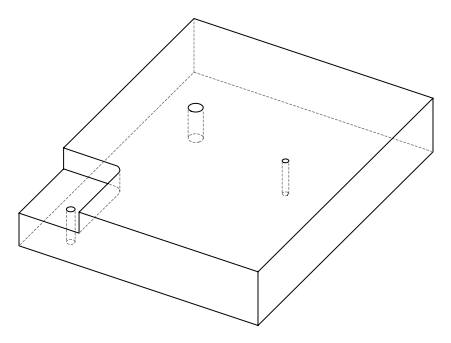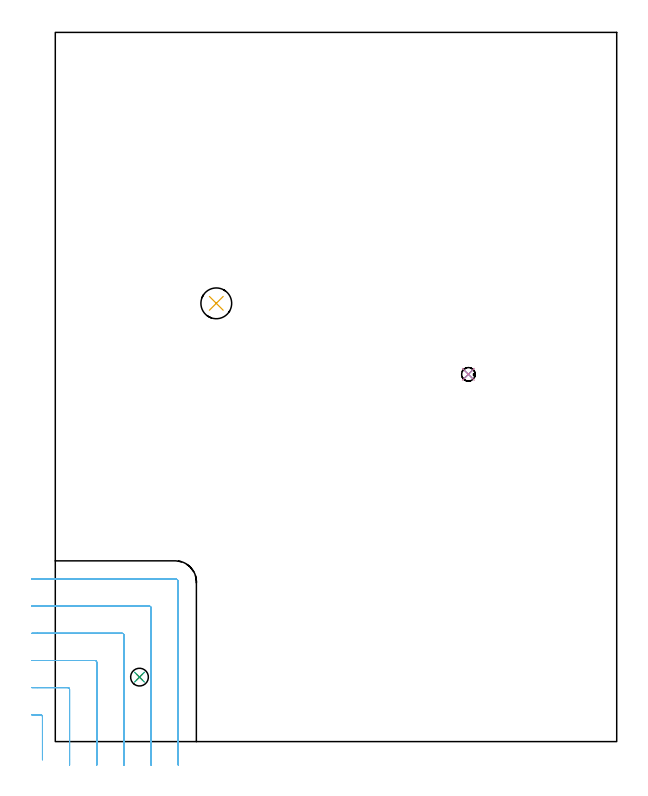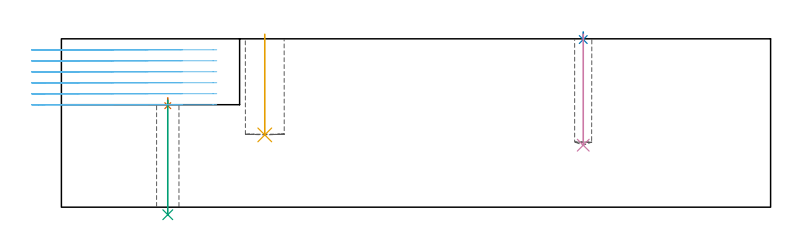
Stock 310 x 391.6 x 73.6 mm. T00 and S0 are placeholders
(PLAN: 6 operations, 4 tool changes, 9.3 min)
(1 SPOT_DRILL | STEP1HOLE | NXT0321_9005460120000 | 0.03 min | 3140 mm3)
(2 SPOT_DRILL_1 | STEP1POCKET | NXT0321_9005460120000 | 0.03 min | 0 mm3)
(3 DRILL_THROUGH_HOLE_INTO_CENTER | STEP1HOLE | NXT0301_069 | 0.21 min | 3417 mm3)
(4 DRILL_BLIND_HOLE_INTO_CENTER | STEP1POCKET | NXT0301_046 | 0.2 min | 1996 mm3)
(5 INDEXABLE_INSERT_DRILL_BLIND_HOLE_FROM_SOLID | STEP1POCKET_1 | NXT0302_005 | 0.18 min | 9472 mm3)
(6 MILL_CORNER_NOTCH_RECTANGULAR | CORNER_NOTCH_RECTANGULAR | UGT0201_136 | Follow Part, ap 5, ae 75% | 8.66 min | 219900 mm3)
(TOOL NXT0321_9005460120000 | NC Spot Drill, 142deg, 12mm, Carbide, Uncoated | D12 PA142 FL30 Z2)
(TOOL NXT0301_069 | Carbide Drill 9.8mm [860.1-0980-029A1-MM 2214] | D9.8 PA140 FL47 Z2)
(TOOL NXT0301_046 | Carbide Drill 7.5mm [860.1-0750-038A1-MM 2214] | D7.5 PA140 FL53 Z2)
(TOOL NXT0302_005 | Index. Insert Drill 17mm [880-D1700L20-05] | D17 PA176 FL85 Z2)
(TOOL UGT0201_136 | Carbide End Mill 20.0 | D20 FL30 Z4)
(OP 1 SPOT_DRILL)
G17 G21 G94 G90
T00 M6
G54
G17 G0 G90 X46.5 Y35.6 S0 M3
G43 Z83.6 H0
G94 G81 G98 Z44.374 F250. R47.8
G80
M5
M2
(OP 2 SPOT_DRILL_1)
G17 G21 G94 G90
T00 M6
G54
G17 G0 G90 X228.1 Y202.8 S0 M3
G43 Z83.6 H0
G94 G81 G98 Z73.277 F250. R76.6
G80
M5
M2
(OP 3 DRILL_THROUGH_HOLE_INTO_CENTER)
G17 G21 G94 G90
T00 M6
G54
G17 G0 G90 X46.5 Y35.6 S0 M3
G43 Z83.6 H1
G94 G73 G98 Z-3.283 F250. Q9.617 R46.8
G80
M5
M2
(OP 4 DRILL_BLIND_HOLE_INTO_CENTER)
G17 G21 G94 G90
T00 M6
G54
G17 G0 G90 X228.1 Y202.8 S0 M3
G43 Z83.6 H1
G94 G81 G98 Z27.1 F250. R75.6
G80
M5
M2
(OP 5 INDEXABLE_INSERT_DRILL_BLIND_HOLE_FROM_SOLID)
G17 G21 G94 G90
T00 M6
G54
G17 G0 G90 X88.9 Y242. S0 M3
G43 Z83.6 H1
G94 G81 G98 Z31.6 F250. R75.6
G80
M5
M2
(OP 6 MILL_CORNER_NOTCH_RECTANGULAR)
G17 G21 G94 G90
T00 M6
G54
G17 G0 G90 X-7.1 Y-10.042 S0 M3
G43 Z83.6 H0
Z68.8
G94 G1 Y-7.042 F250.
Y13.806 F500.
G3 X-8.094 Y14.8 R1.
G1 X-10.
X-13. F250.
G0 Z83.6
X7.9 Y-13.
Z68.8
G1 Y-10.
Y28.806 F500.
G3 X6.906 Y29.8 R1.
G1 X-10.
X-13. F250.
G0 Z83.6
X22.9 Y-13.
Z68.8
G1 Y-10.
Y43.805 F500.
G3 X21.905 Y44.8 R1.
G1 X-10.
X-13. F250.
G0 Z83.6
X37.9 Y-13.
Z68.8
G1 Y-10.
Y58.805 F500.
G3 X36.905 Y59.8 R1.
G1 X-10.
X-13. F250.
G0 Z83.6
X52.9 Y-13.
Z68.8
G1 Y-10.
Y73.805 F500.
G3 X51.905 Y74.8 R1.
G1 X-10.
X-13. F250.
G0 Z83.6
X67.9 Y-13.
Z68.8
G1 Y-10.
Y88.2 F500.
G3 X66.3 Y89.8 R1.6
G1 X-10.
X-13. F250.
G0 Z83.6
X-7.1 Y-10.042
Z64.
G1 Y-7.042
Y13.806 F500.
G3 X-8.094 Y14.8 R1.
G1 X-10.
X-13. F250.
G0 Z83.6
X7.9 Y-13.
Z64.
G1 Y-10.
Y28.806 F500.
G3 X6.906 Y29.8 R1.
G1 X-10.
X-13. F250.
G0 Z83.6
X22.9 Y-13.
Z64.
G1 Y-10.
Y43.805 F500.
G3 X21.905 Y44.8 R1.
G1 X-10.
X-13. F250.
G0 Z83.6
X37.9 Y-13.
Z64.
G1 Y-10.
Y58.805 F500.
G3 X36.905 Y59.8 R1.
G1 X-10.
X-13. F250.
G0 Z83.6
X52.9 Y-13.
Z64.
G1 Y-10.
Y73.805 F500.
G3 X51.905 Y74.8 R1.
G1 X-10.
X-13. F250.
G0 Z83.6
X67.9 Y-13.
Z64.
G1 Y-10.
Y88.2 F500.
G3 X66.3 Y89.8 R1.6
G1 X-10.
X-13. F250.
G0 Z83.6
X-7.1 Y-10.042
Z59.2
G1 Y-7.042
Y13.806 F500.
G3 X-8.094 Y14.8 R1.
G1 X-10.
X-13. F250.
G0 Z83.6
X7.9 Y-13.
Z59.2
G1 Y-10.
Y28.806 F500.
G3 X6.906 Y29.8 R1.
G1 X-10.
X-13. F250.
G0 Z83.6
X22.9 Y-13.
Z59.2
G1 Y-10.
Y43.805 F500.
G3 X21.905 Y44.8 R1.
G1 X-10.
X-13. F250.
G0 Z83.6
X37.9 Y-13.
Z59.2
G1 Y-10.
Y58.805 F500.
G3 X36.905 Y59.8 R1.
G1 X-10.
X-13. F250.
G0 Z83.6
X52.9 Y-13.
Z59.2
G1 Y-10.
Y73.805 F500.
G3 X51.905 Y74.8 R1.
G1 X-10.
X-13. F250.
G0 Z83.6
X67.9 Y-13.
Z59.2
G1 Y-10.
Y88.2 F500.
G3 X66.3 Y89.8 R1.6
G1 X-10.
X-13. F250.
G0 Z83.6
X-7.1 Y-10.042
Z54.4
G1 Y-7.042
Y13.806 F500.
G3 X-8.094 Y14.8 R1.
G1 X-10.
X-13. F250.
G0 Z83.6
X7.9 Y-13.
Z54.4
G1 Y-10.
Y28.806 F500.
G3 X6.906 Y29.8 R1.
G1 X-10.
X-13. F250.
G0 Z83.6
X22.9 Y-13.
Z54.4
G1 Y-10.
Y43.805 F500.
G3 X21.905 Y44.8 R1.
G1 X-10.
X-13. F250.
G0 Z83.6
X37.9 Y-13.
Z54.4
G1 Y-10.
Y58.805 F500.
G3 X36.905 Y59.8 R1.
G1 X-10.
X-13. F250.
G0 Z83.6
X52.9 Y-13.
Z54.4
G1 Y-10.
Y73.805 F500.
G3 X51.905 Y74.8 R1.
G1 X-10.
X-13. F250.
G0 Z83.6
X67.9 Y-13.
Z54.4
G1 Y-10.
Y88.2 F500.
G3 X66.3 Y89.8 R1.6
G1 X-10.
X-13. F250.
G0 Z83.6
X-7.1 Y-10.042
Z49.6
G1 Y-7.042
Y13.806 F500.
G3 X-8.094 Y14.8 R1.
G1 X-10.
X-13. F250.
G0 Z83.6
X7.9 Y-13.
Z49.6
G1 Y-10.
Y28.806 F500.
G3 X6.906 Y29.8 R1.
G1 X-10.
X-13. F250.
G0 Z83.6
X22.9 Y-13.
Z49.6
G1 Y-10.
Y43.805 F500.
G3 X21.905 Y44.8 R1.
G1 X-10.
X-13. F250.
G0 Z83.6
X37.9 Y-13.
Z49.6
G1 Y-10.
Y58.805 F500.
G3 X36.905 Y59.8 R1.
G1 X-10.
X-13. F250.
G0 Z83.6
X52.9 Y-13.
Z49.6
G1 Y-10.
Y73.805 F500.
G3 X51.905 Y74.8 R1.
G1 X-10.
X-13. F250.
G0 Z83.6
X67.9 Y-13.
Z49.6
G1 Y-10.
Y88.2 F500.
G3 X66.3 Y89.8 R1.6
G1 X-10.
X-13. F250.
G0 Z83.6
X-7.1 Y-10.042
Z44.8
G1 Y-7.042
Y13.806 F500.
G3 X-8.094 Y14.8 R1.
G1 X-10.
X-13. F250.
G0 Z83.6
X7.9 Y-13.
Z44.8
G1 Y-10.
Y28.806 F500.
G3 X6.906 Y29.8 R1.
G1 X-10.
X-13. F250.
G0 Z83.6
X22.9 Y-13.
Z44.8
G1 Y-10.
Y43.805 F500.
G3 X21.905 Y44.8 R1.
G1 X-10.
X-13. F250.
G0 Z83.6
X37.9 Y-13.
Z44.8
G1 Y-10.
Y58.805 F500.
G3 X36.905 Y59.8 R1.
G1 X-10.
X-13. F250.
G0 Z83.6
X52.9 Y-13.
Z44.8
G1 Y-10.
Y73.805 F500.
G3 X51.905 Y74.8 R1.
G1 X-10.
X-13. F250.
G0 Z83.6
X67.9 Y-13.
Z44.8
G1 Y-10.
Y88.2 F500.
G3 X66.3 Y89.8 R1.6
G1 X-10.
X-13. F250.
G0 Z83.6
M5
M2
